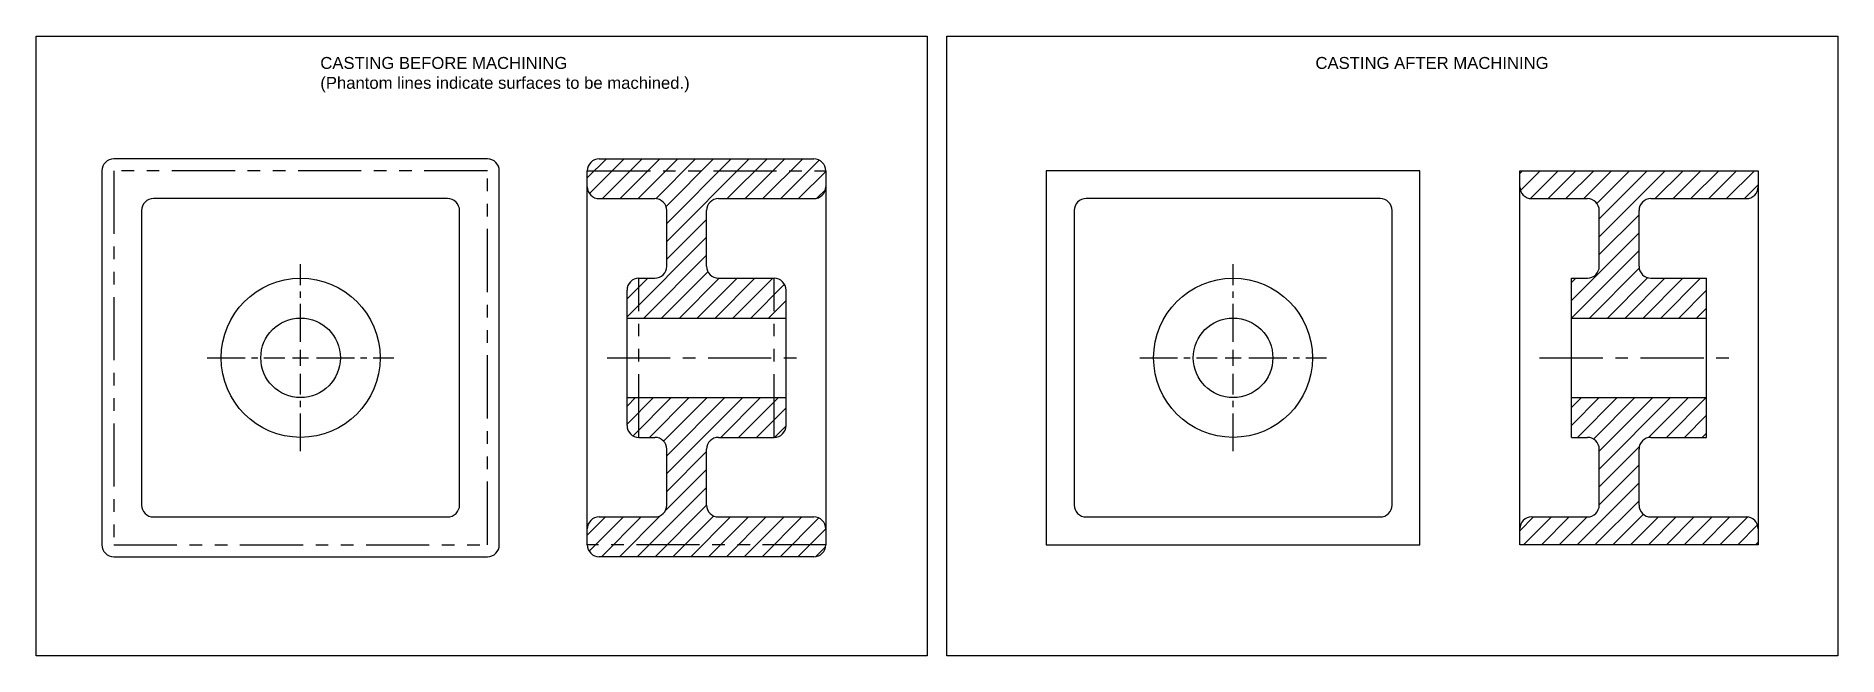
# Model space of a CAD drawing. Header units: millimetres. Extents: x 41 to 495, y 63 to 219.
import ezdxf

# ---------------------------------------------------------------- set-up
doc = ezdxf.new("R2010")
doc.units = ezdxf.units.MM
doc.header["$LTSCALE"] = 0.5
for name, pattern in [('CENTER', [50.8, 31.75, -6.35, 6.35, -6.35]), ('CENTER2', [28.575, 19.05, -3.175, 3.175, -3.175]), ('PHANTOM', [63.5, 31.75, -6.35, 6.35, -6.35, 6.35, -6.35])]:
    doc.linetypes.add(name, pattern=pattern)
for name, color, linetype in [('Center', 7, 'CENTER'), ('Cutting', 6, 'PHANTOM'), ('Dimension', 7, 'Continuous'), ('Visible', 1, 'Continuous')]:
    doc.layers.add(name, color=color, linetype=linetype)
doc.styles.get("Standard").update_dxf_attribs({"font": 'arial.ttf', "height": 3})
pattern_1 = [(45, (58.024, 87.7672), (-2.245064, 2.245064), [])]

# ---------------------------------------------------------------- blocks, each defined once
blk = doc.blocks.new('*U1')
at = {"layer": 'Center', "color": 0, "linetype": 'CENTER2', "transparency": 16777216}
for p, q in [((0, 4), (0, 23.5)), ((-23.5, 0), (-4, 0)), ((4, 0), (23.5, 0)), ((0, -23.5), (0, -4))]:
    blk.add_line(p, q, dxfattribs=at)
at = {"layer": 'Center', "color": 0, "linetype": 'Continuous', "transparency": 16777216}
for p, q in [((-2, 0), (2, 0)), ((0, -2), (0, 2))]:
    blk.add_line(p, q, dxfattribs=at)
blk = doc.blocks.new('*U2')
at = {"layer": 'Center', "color": 0, "linetype": 'CENTER2', "transparency": 16777216}
for p, q in [((0, 4), (0, 23.5)), ((-23.5, 0), (-4, 0)), ((4, 0), (23.5, 0)), ((0, -23.5), (0, -4))]:
    blk.add_line(p, q, dxfattribs=at)
at = {"layer": 'Center', "color": 0, "linetype": 'Continuous', "transparency": 16777216}
for p, q in [((-2, 0), (2, 0)), ((0, -2), (0, 2))]:
    blk.add_line(p, q, dxfattribs=at)

msp = doc.modelspace()

# ---------------------------------------------------------------- hatches: boundary and pattern name
at = {"layer": 'Dimension'}
h = msp.add_hatch(dxfattribs=at)
h.set_pattern_fill('ANSI31', color=256)
h.set_pattern_definition(pattern_1)
h.paths.add_polyline_path([(210.16, 160.77), (210.16, 174.77, -0.414214), (213.16, 177.77), (237.16, 177.77, 0.414214), (240.16, 180.77), (240.16, 184.77, 0.414214), (237.16, 187.77), (183.16, 187.77, 0.414214), (180.16, 184.77), (180.16, 180.77, 0.414214), (183.16, 177.77), (197.16, 177.77, -0.414214), (200.16, 174.77), (200.16, 160.77, -0.414214), (197.16, 157.77), (193.16, 157.77, 0.414214), (190.16, 154.77), (190.16, 147.77), (230.16, 147.77), (230.16, 154.77, 0.414214), (227.16, 157.77), (213.16, 157.77, -0.414214)])
h.paths.add_polyline_path([(213.16, 117.77), (227.16, 117.77, 0.414214), (230.16, 120.77), (230.16, 127.77), (190.16, 127.77), (190.16, 120.77, 0.414214), (193.16, 117.77), (197.16, 117.77, -0.414214), (200.16, 114.77), (200.16, 100.77, -0.414214), (197.16, 97.77), (183.16, 97.77, 0.414214), (180.16, 94.77), (180.16, 90.77, 0.414214), (183.16, 87.77), (237.16, 87.77, 0.414214), (240.16, 90.77), (240.16, 94.77, 0.414214), (237.16, 97.77), (213.16, 97.77, -0.414214), (210.16, 100.77), (210.16, 114.77, -0.414214)])
h = msp.add_hatch(dxfattribs=at)
h.set_pattern_fill('ANSI31', color=256)
h.set_pattern_definition(pattern_1)
h.paths.add_polyline_path([(444.79, 160.77), (444.79, 174.77, -0.414214), (447.79, 177.77), (471.79, 177.77, 0.414214), (474.79, 180.77), (474.79, 184.77), (414.79, 184.77), (414.79, 180.77, 0.414214), (417.79, 177.77), (431.79, 177.77, -0.414214), (434.79, 174.77), (434.79, 160.77, -0.414214), (431.79, 157.77), (427.79, 157.77), (427.79, 147.77), (461.79, 147.77), (461.79, 157.77), (447.79, 157.77, -0.414214)])
h.paths.add_polyline_path([(444.79, 114.77, -0.414214), (447.79, 117.77), (461.79, 117.77), (461.79, 127.77), (427.79, 127.77), (427.79, 117.77), (431.79, 117.77, -0.414214), (434.79, 114.77), (434.79, 100.77, -0.414214), (431.79, 97.77), (417.79, 97.77, 0.414214), (414.79, 94.77), (414.79, 90.77), (474.79, 90.77), (474.79, 94.77, 0.414214), (471.79, 97.77), (447.79, 97.77, -0.414214), (444.79, 100.77)])

# ---------------------------------------------------------------- linework, layer by layer
at = {"layer": 'Center'}
for p, q in [((185.16, 137.77), (235.16, 137.77)), ((419.79, 137.77), (469.79, 137.77))]:
    msp.add_line(p, q, dxfattribs=at)
at = {"layer": 'Cutting'}
for p, q in [((180.16, 184.77), (240.16, 184.77)), ((193.16, 117.77), (193.16, 157.77)), ((227.16, 117.77), (227.16, 157.77)), ((240.16, 90.77), (180.16, 90.77))]:
    msp.add_line(p, q, dxfattribs=at)
msp.add_lwpolyline([(61.02, 90.77), (155.02, 90.77), (155.02, 184.77), (61.02, 184.77)], close=True, dxfattribs=at)
at = {"layer": 'Dimension'}
for points in [[(41.45, 218.63), (265.68, 218.63), (265.68, 62.84), (41.45, 62.84)], [(270.62, 218.63), (494.85, 218.63), (494.85, 62.84), (270.62, 62.84)]]:
    msp.add_lwpolyline(points, close=True, dxfattribs=at)
at = {"layer": 'Visible'}
for p, q in [((183.16, 187.77), (237.16, 187.77)), ((180.16, 90.77), (180.16, 184.77)), ((240.16, 184.77), (240.16, 90.77)), ((414.79, 90.77), (414.79, 184.77)), ((414.79, 184.77), (474.79, 184.77)), ((474.79, 184.77), (474.79, 90.77)), ((183.16, 177.77), (197.16, 177.77)), ((213.16, 177.77), (237.16, 177.77)), ((417.79, 177.77), (431.79, 177.77)), ((447.79, 177.77), (471.79, 177.77)), ((200.16, 160.77), (200.16, 174.77)), ((210.16, 160.77), (210.16, 174.77)), ((434.79, 160.77), (434.79, 174.77)), ((444.79, 160.77), (444.79, 174.77)), ((190.16, 120.77), (190.16, 154.77)), ((193.16, 157.77), (197.16, 157.77)), ((213.16, 157.77), (227.16, 157.77)), ((230.16, 120.77), (230.16, 154.77)), ((427.79, 117.77), (427.79, 157.77)), ((427.79, 157.77), (431.79, 157.77)), ((447.79, 157.77), (461.79, 157.77)), ((461.79, 117.77), (461.79, 157.77)), ((190.16, 147.77), (230.16, 147.77)), ((427.79, 147.77), (461.79, 147.77)), ((190.16, 127.77), (230.16, 127.77)), ((427.79, 127.77), (461.79, 127.77)), ((193.16, 117.77), (197.16, 117.77)), ((200.16, 100.77), (200.16, 114.77)), ((210.16, 100.77), (210.16, 114.77)), ((213.16, 117.77), (227.16, 117.77)), ((427.79, 117.77), (431.79, 117.77)), ((434.79, 100.77), (434.79, 114.77)), ((444.79, 100.77), (444.79, 114.77)), ((447.79, 117.77), (461.79, 117.77)), ((183.16, 97.77), (197.16, 97.77)), ((213.16, 97.77), (237.16, 97.77)), ((417.79, 97.77), (431.79, 97.77)), ((447.79, 97.77), (471.79, 97.77)), ((474.79, 90.77), (414.79, 90.77)), ((237.16, 87.77), (183.16, 87.77))]:
    msp.add_line(p, q, dxfattribs=at)
for points in [[(61.02, 87.77), (155.02, 87.77, 0.414214), (158.02, 90.77), (158.02, 184.77, 0.414214), (155.02, 187.77), (61.02, 187.77, 0.414214), (58.02, 184.77), (58.02, 90.77, 0.414214)], [(71.02, 97.77), (145.02, 97.77, 0.414214), (148.02, 100.77), (148.02, 174.77, 0.414214), (145.02, 177.77), (71.02, 177.77, 0.414214), (68.02, 174.77), (68.02, 100.77, 0.414214)], [(305.65, 97.77), (379.65, 97.77, 0.414214), (382.65, 100.77), (382.65, 174.77, 0.414214), (379.65, 177.77), (305.65, 177.77, 0.414214), (302.65, 174.77), (302.65, 100.77, 0.414214)]]:
    msp.add_lwpolyline(points, format="xyb", close=True, dxfattribs=at)
msp.add_lwpolyline([(295.65, 90.77), (389.65, 90.77), (389.65, 184.77), (295.65, 184.77)], close=True, dxfattribs=at)
for centre, radius in [((108.02, 137.77), 20), ((342.65, 137.77), 20), ((108.02, 137.77), 10), ((342.65, 137.77), 10)]:
    msp.add_circle(centre, radius, dxfattribs=at)
for centre, start, end in [((183.16, 184.77), 90, 180), ((237.16, 184.77), 0, 90), ((183.16, 180.77), 180, 270), ((197.16, 174.77), 0, 90), ((213.16, 174.77), 90, 180), ((237.16, 180.77), 270, 0), ((417.79, 180.77), 180, 270), ((431.79, 174.77), 0, 90), ((447.79, 174.77), 90, 180), ((471.79, 180.77), 270, 0), ((197.16, 160.77), 270, 0), ((213.16, 160.77), 180, 270), ((431.79, 160.77), 270, 0), ((447.79, 160.77), 180, 270), ((193.16, 154.77), 90, 180), ((227.16, 154.77), 0, 90), ((193.16, 120.77), 180, 270), ((227.16, 120.77), 270, 0), ((197.16, 114.77), 360, 90), ((213.16, 114.77), 90, 180), ((431.79, 114.77), 360, 90), ((447.79, 114.77), 90, 180), ((197.16, 100.77), 270, 360), ((213.16, 100.77), 180, 270), ((431.79, 100.77), 270, 360), ((447.79, 100.77), 180, 270), ((183.16, 94.77), 90, 180), ((237.16, 94.77), 0, 90), ((417.79, 94.77), 90, 180), ((471.79, 94.77), 0, 90), ((183.16, 90.77), 180, 270), ((237.16, 90.77), 270, 0)]:
    msp.add_arc(centre, 3, start, end, dxfattribs=at)

# ---------------------------------------------------------------- block references
at = {"layer": 'Center', "linetype": 'CENTER2'}
for name, p in [('*U1', (108.02, 137.77)), ('*U2', (342.65, 137.77))]:
    msp.add_blockref(name, p, dxfattribs=at)

# ---------------------------------------------------------------- texts
at = {"layer": 'Dimension', "char_height": 3, "attachment_point": 1}
for s, insert in [('CASTING BEFORE MACHINING\\P(Phantom lines indicate surfaces to be machined.)', (112.98, 213.38)), ('CASTING AFTER MACHINING', (363.38, 213.38))]:
    msp.add_mtext_dynamic_manual_height_columns(s, width=100.5537, gutter_width=15, heights=[0], dxfattribs=dict(at, insert=insert))

doc.saveas('drawing.dxf')
